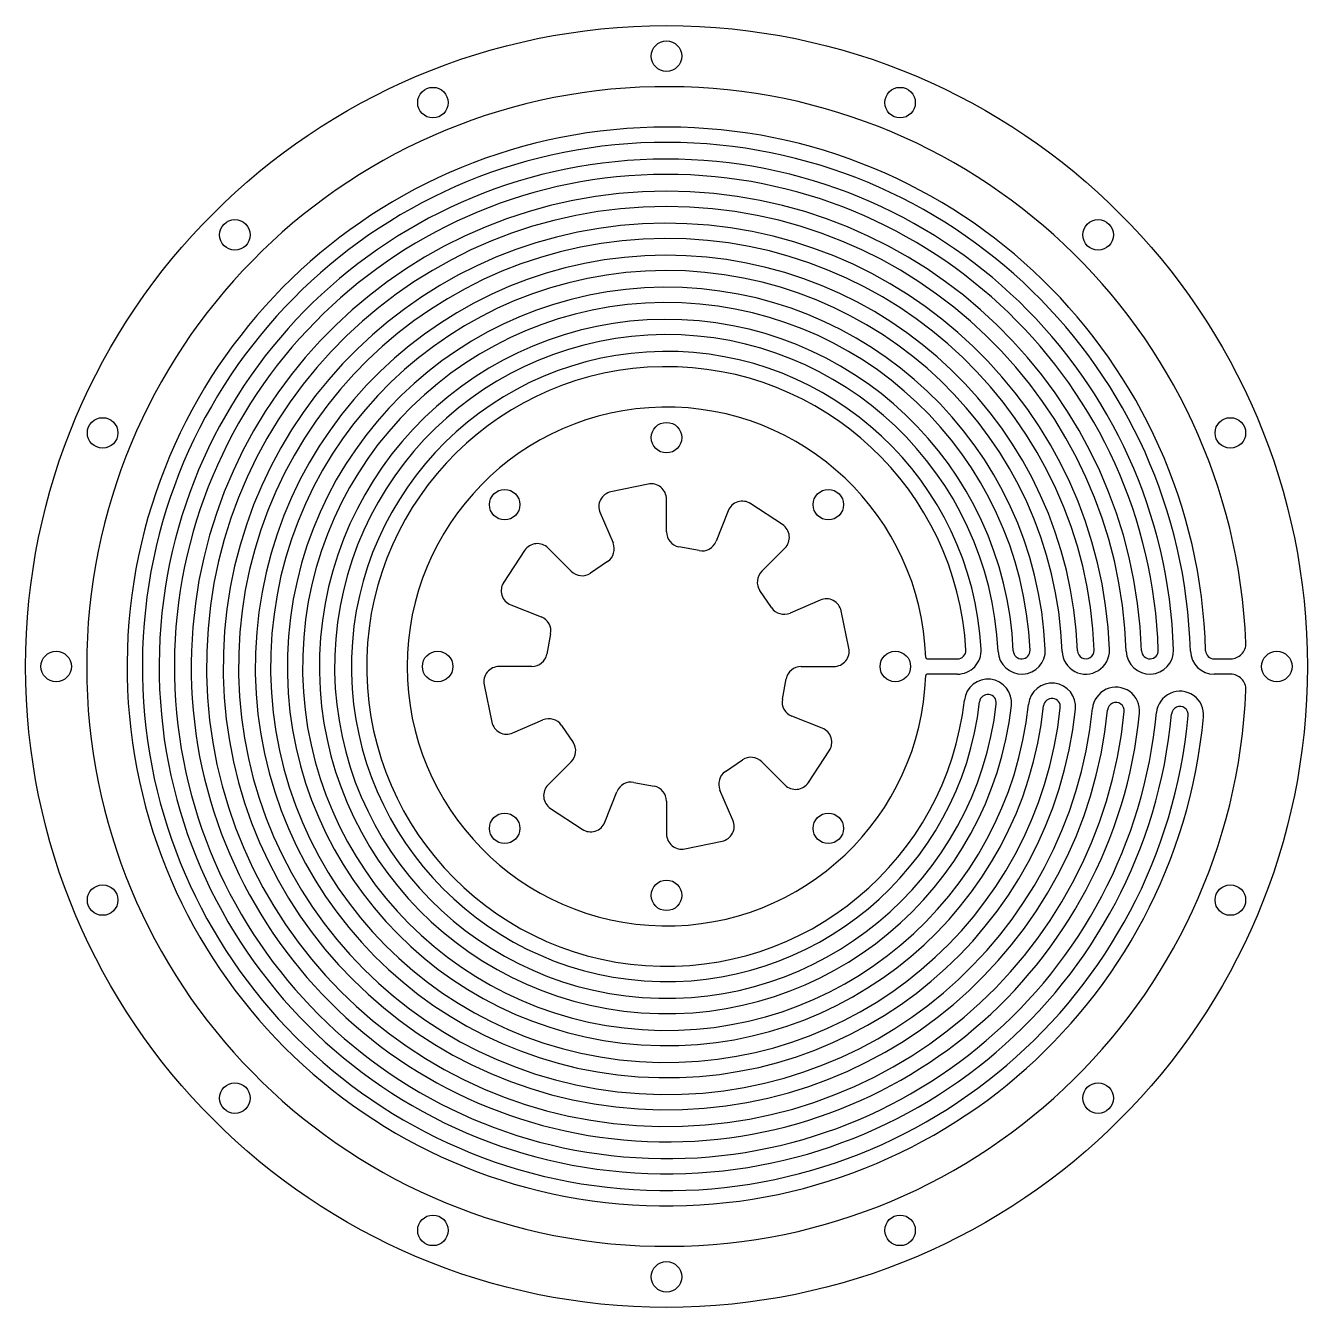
# Model space of a CAD drawing. Header units: metres. Extents: x -42 to 42, y -42 to 42.
import ezdxf

# ---------------------------------------------------------------- set-up
doc = ezdxf.new("R2010")
doc.units = ezdxf.units.M

msp = doc.modelspace()

# ---------------------------------------------------------------- linework, layer by layer
at = {"layer": 'PARAMETRIX'}
for p, q in [((-1.2028, 11.9509), (-3.6424, 11.4457)), ((0, 8.8273), (0, 10.9717)), ((4.0389, 10.2012), (3.2495, 8.2074)), ((7.6001, 9.3011), (5.5177, 10.6689)), ((-4.3574, 10.0693), (-3.5057, 8.1013)), ((-9.3011, 7.6001), (-10.6689, 5.5177)), ((-6.2418, 6.2418), (-7.7582, 7.7582)), ((2.1324, 7.5932), (0.8126, 7.845)), ((6.2418, 6.2418), (7.7582, 7.7582)), ((-3.8614, 6.877), (-4.9726, 6.1219)), ((6.877, 3.8614), (6.1219, 4.9726)), ((10.0693, 4.3574), (8.1013, 3.5057)), ((-10.2012, 4.0389), (-8.2074, 3.2495)), ((11.9509, 1.2028), (11.4457, 3.6424)), ((-7.5932, 2.1324), (-7.845, 0.8126)), ((-8.8273, 0), (-10.9717, 0)), ((8.8273, 0), (10.9717, 0)), ((17.0895, 0.5), (19.0711, 0.5)), ((35.8846, 0.5), (36.9696, 0.5)), ((7.5932, -2.1324), (7.845, -0.8126)), ((19.0711, -0.5), (17.0895, -0.5)), ((36.9696, -0.5), (35.8846, -0.5)), ((-11.9509, -1.2028), (-11.4457, -3.6424)), ((10.2012, -4.0389), (8.2074, -3.2495)), ((-10.0693, -4.3574), (-8.1013, -3.5057)), ((-6.877, -3.8614), (-6.1219, -4.9726)), ((9.3011, -7.6001), (10.6689, -5.5177)), ((-6.2418, -6.2418), (-7.7582, -7.7582)), ((3.8614, -6.877), (4.9726, -6.1219)), ((6.2418, -6.2418), (7.7582, -7.7582)), ((-4.0389, -10.2012), (-3.2495, -8.2074)), ((-2.1324, -7.5932), (-0.8126, -7.845)), ((4.3574, -10.0693), (3.5057, -8.1013)), ((0, -8.8273), (0, -10.9717)), ((-7.6001, -9.3011), (-5.5177, -10.6689)), ((1.2028, -11.9509), (3.6424, -11.4457))]:
    msp.add_line(p, q, dxfattribs=at)
for centre, radius in [((0, 0), 42), ((0, 40), 1), ((-15.3073, 36.9552), 1), ((15.3073, 36.9552), 1), ((-28.2843, 28.2843), 1), ((28.2843, 28.2843), 1), ((-36.9552, 15.3073), 1), ((0, 15), 1), ((36.9552, 15.3073), 1), ((-10.6066, 10.6066), 1), ((10.6066, 10.6066), 1), ((-40, 0), 1), ((-15, 0), 1), ((15, 0), 1), ((40, 0), 1), ((-10.6066, -10.6066), 1), ((10.6066, -10.6066), 1), ((0, -15), 1), ((-36.9552, -15.3073), 1), ((36.9552, -15.3073), 1), ((-28.2843, -28.2843), 1), ((28.2843, -28.2843), 1), ((-15.3073, -36.9552), 1), ((15.3073, -36.9552), 1), ((0, -40), 1)]:
    msp.add_circle(centre, radius, dxfattribs=at)
for centre, radius, start, end in [((0, 0), 38, 2.3234, 357.6766), ((0, 0), 35.35, 1.676, 354.6198), ((0, 0), 34.35, 1.676, 354.6198), ((0, 0), 33.25, 1.8982, 354.6198), ((0, 0), 32.25, 1.8982, 354.6198), ((0, 0), 31.15, 1.8982, 354.3671), ((0, 0), 30.15, 1.8982, 354.3671), ((0, 0), 29.05, 2.1882, 354.3671), ((0, 0), 28.05, 2.1882, 354.3671), ((0, 0), 26.95, 2.1882, 354.0308), ((0, 0), 25.95, 2.1882, 354.0308), ((0, 0), 24.85, 2.5829, 354.0308), ((0, 0), 23.85, 2.5829, 354.0308), ((0, 0), 22.75, 2.5829, 353.5611), ((0, 0), 21.75, 2.5829, 353.5611), ((0, 0), 20.65, 3.1514, 353.5611), ((0, 0), 19.65, 3.1514, 353.5611), ((0, 0), 17, 2.0108, 357.9892), ((-1, 10.9717), 1, 0, 101.7), ((-3.4396, 10.4665), 1, 101.7, 203.4), ((4.9687, 9.8331), 1, 56.7, 158.4), ((7.0511, 8.4653), 1, 315, 56.7), ((1, 8.8273), 1, 180, 259.2), ((-8.4653, 7.0511), 1, 45, 146.7), ((-4.4235, 7.7041), 1, 304.2, 23.4), ((2.3198, 8.5755), 1, 259.2, 338.4), ((-5.5347, 6.9489), 1, 225, 304.2), ((6.9489, 5.5347), 1, 135, 214.2), ((-9.8331, 4.9687), 1, 146.7, 248.4), ((10.4665, 3.4396), 1, 11.7, 113.4), ((7.7041, 4.4235), 1, 214.2, 293.4), ((-8.5755, 2.3198), 1, 349.2, 68.4), ((10.9717, 1), 1, 270, 11.7), ((19.0711, 1.05), 1.55, 270, 3.1514), ((19.0711, 1.05), 0.55, 270, 3.1514), ((23.2763, 1.05), 1.55, 182.5829, 2.5829), ((23.2763, 1.05), 0.55, 182.5829, 2.5829), ((27.4799, 1.05), 1.55, 182.1882, 2.1882), ((27.4799, 1.05), 0.55, 182.1882, 2.1882), ((31.6826, 1.05), 1.55, 181.8982, 1.8982), ((31.6826, 1.05), 0.55, 181.8982, 1.8982), ((35.8846, 1.05), 1.55, 181.676, 270), ((35.8846, 1.05), 0.55, 181.676, 270), ((36.9696, 1.5), 1, 270, 2.3234), ((-10.9717, -1), 1, 90, 191.7), ((-8.8273, 1), 1, 270, 349.2), ((8.8273, -1), 1, 90, 169.2), ((17.0895, 0.6), 0.1, 182.0108, 270), ((17.0895, -0.6), 0.1, 90, 177.9892), ((21.0663, -2.3775), 1.55, 353.5611, 173.5611), ((36.9696, -1.5), 1, 357.6766, 90), ((25.2623, -2.6414), 1.55, 354.0308, 174.0308), ((29.4571, -2.9054), 1.55, 354.3671, 174.3671), ((33.6511, -3.1692), 1.55, 354.6198, 174.6198), ((8.5755, -2.3198), 1, 169.2, 248.4), ((21.0663, -2.3775), 0.55, 353.5611, 173.5611), ((25.2623, -2.6414), 0.55, 354.0308, 174.0308), ((29.4571, -2.9054), 0.55, 354.3671, 174.3671), ((33.6511, -3.1692), 0.55, 354.6198, 174.6198), ((-10.4665, -3.4396), 1, 191.7, 293.4), ((-7.7041, -4.4235), 1, 34.2, 113.4), ((9.8331, -4.9687), 1, 326.7, 68.4), ((-6.9489, -5.5347), 1, 315, 34.2), ((5.5347, -6.9489), 1, 45, 124.2), ((4.4235, -7.7041), 1, 124.2, 203.4), ((-7.0511, -8.4653), 1, 135, 236.7), ((-2.3198, -8.5755), 1, 79.2, 158.4), ((-1, -8.8273), 1, 0, 79.2), ((8.4653, -7.0511), 1, 225, 326.7), ((3.4396, -10.4665), 1, 281.7, 23.4), ((-4.9687, -9.8331), 1, 236.7, 338.4), ((1, -10.9717), 1, 180, 281.7)]:
    msp.add_arc(centre, radius, start, end, dxfattribs=at)

doc.saveas('drawing.dxf')
